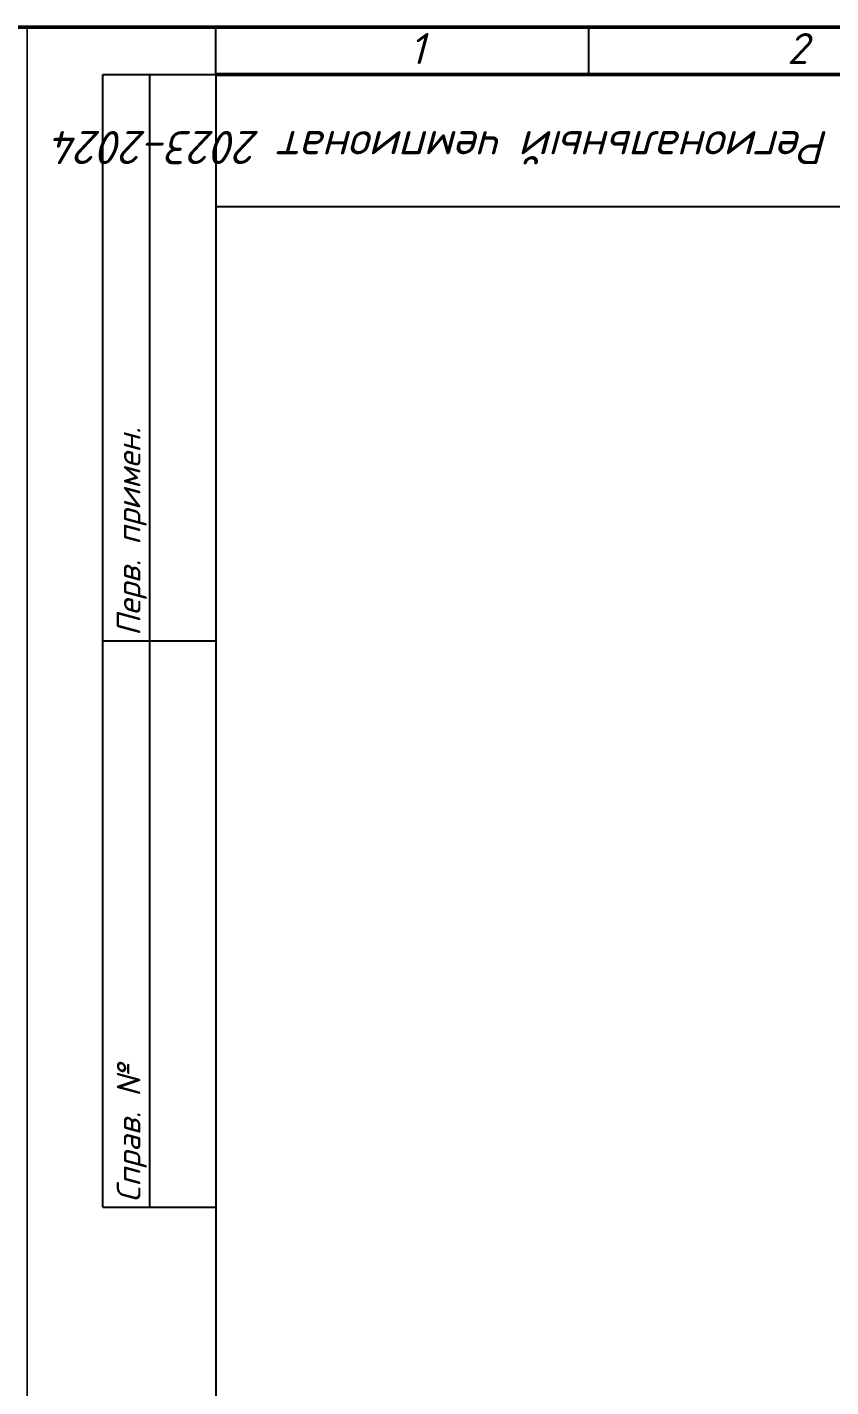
# Model space of a CAD drawing. Header units: millimetres. Extents: x 0 to 53000, y -591 to 24400.
# Drawn here: x 4371 to 4456.1, y 439.9 to 583.9 of the extents above; entities that cross this region are included whole.
import ezdxf
from ezdxf.enums import TextEntityAlignment as Align

# ---------------------------------------------------------------- set-up
doc = ezdxf.new("R2010")
doc.units = ezdxf.units.MM
doc.linetypes.add('Caddy_Solid', pattern=[0])
doc.layers.add('Основная', color=7, linetype='Continuous', lineweight=30)
doc.layers.add('Привязки', color=2, linetype='Continuous', lineweight=0, plot=False, transparency=0.8)
doc.layers.add('рамка', color=253, linetype='Continuous', lineweight=5, transparency=0.8)
doc.styles.add('текст', font='isocpeui.ttf')

# ---------------------------------------------------------------- blocks, each defined once
blk = doc.blocks.new('*U107')
for p, q in [((8, 232), (8, 292)), ((8, 292), (20, 292)), ((13, 232), (13, 292)), ((20, 278), (90, 278)), ((8, 232), (20, 232)), ((8, 172), (8, 232)), ((13, 172), (13, 232)), ((8, 172), (20, 172))]:
    blk.add_line(p, q)
blk.add_lwpolyline([(20, 5), (415, 5), (415, 292), (20, 292)], close=True)
at = {"layer": 'Привязки'}
blk.add_lwpolyline([(0, 0), (420, 0), (420, 297), (0, 297)], close=True, dxfattribs=at)
at = {"layer": 'рамка'}
blk.add_lwpolyline([(0, 297), (420, 297), (420, 0), (0, 0)], close=True, dxfattribs=at)
at = {"style": 'текст'}
for s, p in [('Перв. примен.', (12, 232.5)), ('Справ. №', (12, 172.5))]:
    blk.add_text(s, height=2.5, rotation=90, dxfattribs=at).set_placement(p)
for tag, p, height in [('12', (90, 292), 0.00000373), ('13', (90, 292), 0.00000373), ('27', (90, 292), 0.00000522), ('29', (105, 249), 3.5), ('28', (415, 20), 0.0000438), ('ИЗМ2', (230.5, 16), 2.5), ('ЛИСТИЗМ2', (237.5, 16), 2.5), ('№ДОКУМИЗМ2', (247.5, 16), 2.5), ('ОБОЗНАЧЕНИЕ', (300, 11), 5), ('ИЗМ1', (230.5, 11), 2.5), ('ЛИСТИЗМ1', (237.5, 11), 2.5), ('№ДОКУМИЗМ1', (247.5, 11), 2.5), ('ПОДПИЗМ1', (270.5, 11), 2.5), ('ДАТАИЗМ1', (285.5, 11), 2.5), ('ДАТАНКОНТР', (285.5, 11), 2.5), ('ДАТАУТВ', (285.5, 6), 2.5), ('РАЗРАБ', (415, 5), 0.0000135), ('ЛИСТОВ', (415, 5), 0.0000135), ('ПРОВ', (415, 5), 0.0000135), ('ТКОНТР', (415, 5), 0.0000135), ('НКОНТР', (415, 5), 0.0000135), ('УТВ', (415, 5), 0.0000135), ('10', (415, 5), 0.0000135), ('11', (415, 5), 0.0000135), ('ПОДПИЗМ2', (415, 5), 0.0000135), ('ДАТАИЗМ2', (415, 5), 0.0000135), ('ИЗМ3', (415, 5), 0.0000135), ('ЛИСТИЗМ3', (415, 5), 0.0000135), ('№ДОКУМИЗМ3', (415, 5), 0.0000135), ('ПОДПИЗМ3', (415, 5), 0.0000135), ('ДАТАИЗМ3', (415, 5), 0.0000135), ('ИЗМ4', (415, 5), 0.0000135), ('ЛИСТИЗМ4', (415, 5), 0.0000135), ('№ДОКУМИЗМ4', (415, 5), 0.0000135), ('ПОДПИЗМ4', (415, 5), 0.0000135), ('ДАТАИЗМ4', (415, 5), 0.0000135), ('ДАТАРАЗРАБ', (415, 5), 0.0000135), ('ДАТАПРОВ', (415, 5), 0.0000135), ('ДАТАТКОНТР', (415, 5), 0.0000135)]:
    blk.add_attdef(tag, p, '', height=height, dxfattribs=at)
for tag, p, height, rotation in [('ОБОЗНАЧЕНИЕ-ВЕРХ', (85, 286), 3.5, 180), ('ПРИМЕНЯЕМОСТЬ', (19, 232.5), 2.5, 90), ('СПРАВ№', (19, 172.5), 2.5, 90), ('ДАТАУЧЁТАДУБЛ', (19, 115.5), 2.5, 90), ('ИНВ№ДУБЛ', (19, 90.5), 2.5, 90), ('ВЗАМИНВ№', (19, 65.5), 2.5, 90), ('ДАТАУЧЁТА', (19, 30.5), 2.5, 90), ('ИНВ№ПОДЛ', (19, 5.5), 2.5, 90)]:
    blk.add_attdef(tag, p, '', height=height, rotation=rotation, dxfattribs=at)
blk.add_attdef('30', text='', height=5, dxfattribs=at).set_placement((355, 34), align=Align.MIDDLE)
for tag, height, p in [('ЛИСТ', 2.5, (410, 9)), ('НАИМЕНОВАНИЕ1', 0.000027, (415, 5)), ('НАИМЕНОВАНИЕ2', 0.0000189, (415, 5)), ('НАИМЕНОВАНИЕ3', 0.0000189, (415, 5)), ('НАИМЕНОВАНИЕ4', 0.0000135, (415, 5)), ('МАССА', 0.0000189, (415, 5)), ('МАСШТАБ', 0.0000189, (415, 5)), ('МАТЕРИАЛ1', 0.0000135, (415, 5)), ('МАТЕРИАЛ2', 0.0000135, (415, 5)), ('МАТЕРИАЛ3', 0.0000135, (415, 5)), ('ПРЕДПРИЯТИЕ1', 0.0000189, (415, 5)), ('ПРЕДПРИЯТИЕ2', 0.0000189, (415, 5)), ('ПРЕДПРИЯТИЕ3', 0.0000189, (415, 5))]:
    blk.add_attdef(tag, text='', height=height, dxfattribs=at).set_placement(p, align=Align.CENTER)
for tag in ['ЛИТЕРА', 'ЛИТЕРА2', 'ЛИТЕРА3']:
    blk.add_attdef(tag, text='', height=0.0000135, dxfattribs=at).set_placement((415, 5), align=Align.RIGHT)
for tag in ['ИНДЕКС', 'ИНДЕКС2', 'ИНДЕКС3']:
    blk.add_attdef(tag, text='', height=0.0000135, dxfattribs=at).set_placement((415, 5), align=Align.TOP_LEFT)

msp = doc.modelspace()

# ---------------------------------------------------------------- linework, layer by layer
msp.add_line((4391, 583.88897), (4786, 583.88898))
at = {"linetype": 'Caddy_Solid', "lineweight": 25}
for p, q in [((4391, 578.88897), (4391, 583.88897)), ((4430.5, 578.88897), (4430.5, 583.88897))]:
    msp.add_line(p, q, dxfattribs=at)
at = {"linetype": 'Caddy_Solid', "lineweight": 50}
msp.add_line((4391, 578.88897), (4786, 578.88897), dxfattribs=at)
at = {"layer": 'Основная', "linetype": 'Caddy_Solid', "lineweight": 50}
for p, q in [((4371.00001, 583.88897), (3951.00001, 583.88897)), ((4791.00001, 583.88897), (4371.00001, 583.88897))]:
    msp.add_line(p, q, dxfattribs=at)

# ---------------------------------------------------------------- block references
ref = msp.add_blockref('*U107', (4371, 286.88897))
ref.add_attrib('ОБОЗНАЧЕНИЕ-ВЕРХ', 'Региональный чемпионат 2023-2024', (4456, 572.88897), dxfattribs={"height": 3.5, "rotation": 180, "style": 'текст'})

# ---------------------------------------------------------------- texts
at = {"lineweight": 60, "style": 'текст'}
for s, p in [('1', (4411.5, 579.98898)), ('2', (4451.5, 579.98898))]:
    msp.add_text(s, height=3.27499, dxfattribs=at).set_placement(p)

doc.saveas('drawing.dxf')
